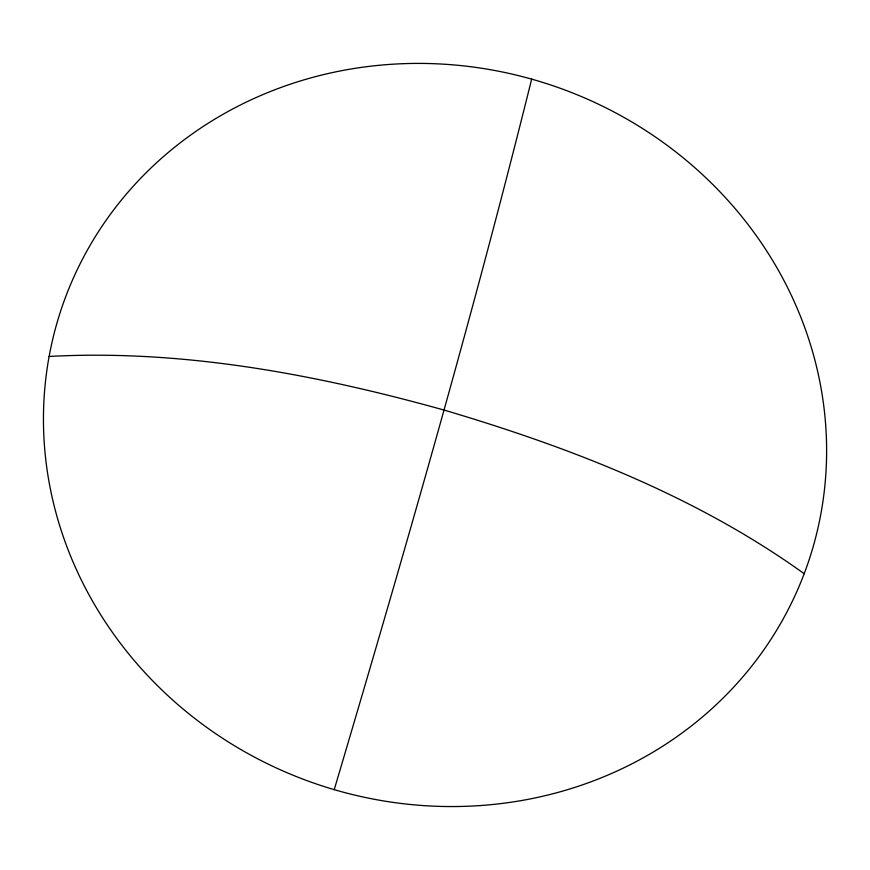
<?xml version="1.0" encoding="UTF-8"?>
<svg xmlns="http://www.w3.org/2000/svg" width="870" height="870" viewBox="0 0 870 870"><rect width="100%" height="100%" fill="white"/><g stroke="black" fill="none" stroke-linecap="round" stroke-linejoin="round"><path stroke-width="1.3" d="M531.657 79.105C472.432 317.713 404.017 553.951 334.232 789.645M49.122 356.439C182.613 349.262 315.767 374.317 443.874 410.009C570.524 447.495 696.261 496.161 804.184 573.711A394.371 368.619 19.5 0 1 137.319 664.136A394.371 368.619 19.5 0 1 363.595 67.088A394.371 368.619 19.5 0 1 804.184 573.711"/></g></svg>
